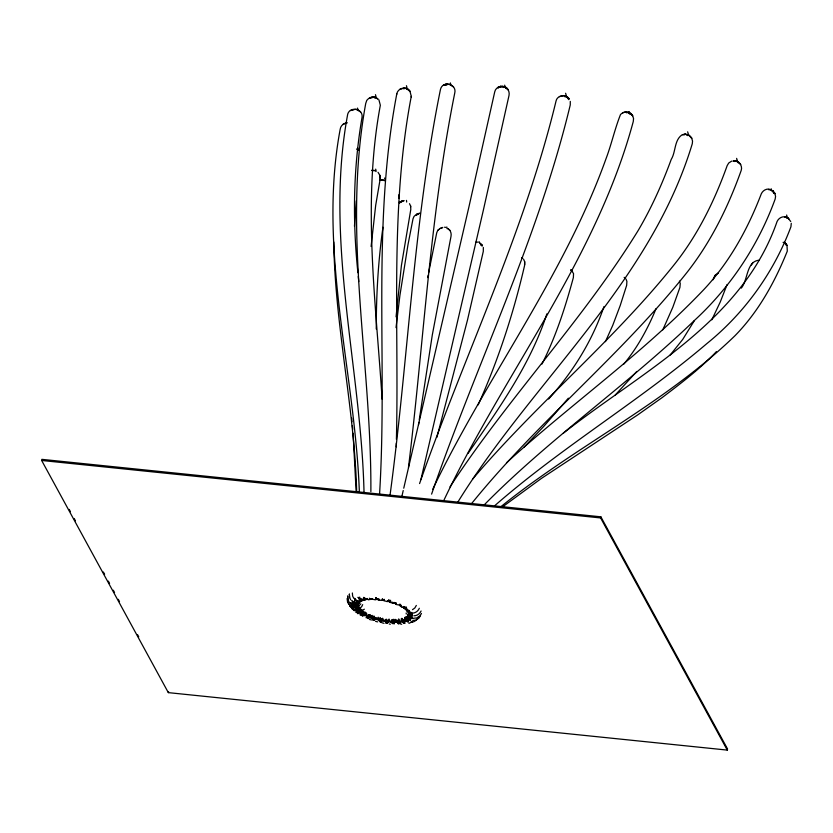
<?xml version="1.0" encoding="UTF-8"?>
<svg xmlns="http://www.w3.org/2000/svg" width="833" height="833" viewBox="0 0 833 833"><rect width="100%" height="100%" fill="white"/><g stroke="black" fill="none" stroke-linecap="round" stroke-linejoin="round"><path stroke-width="1.25" d="M376.266 329.004C376.245 294.986 378.192 260.927 382.961 227.242M356.139 491.637L353.098 433.275M396.279 446.842L396.341 443.094M396.404 439.335C399.174 325.068 389.719 209.427 411.273 96.368L409.888 90.891M354.452 226.243L356.326 200.795M379.546 494.438C387.751 361.022 371.601 225.982 396.8 93.827C397.716 88.475 405.473 85.893 409.034 90.235L406.577 88.465L407.545 89.61L405.556 88.194L403.641 88.798L404.463 88.027L399.757 89.37M371.101 246.485L375.683 205.366L380.192 178.908L379.973 175.451L378.026 172.285M396.06 316.863L401.412 265.488L410.794 209.458L410.607 205.98L409.492 203.668M396.029 327.608L399.902 295.528L407.931 245.017L413.012 218.808L414.011 216.465L416 214.654M408.462 467.5C423.768 342.665 429.963 216.528 454.756 92.994C457.067 83.894 442.323 80.166 440.407 89.693C413.366 223.4 408.222 360.137 390.052 495.083M418.499 424.903L418.884 422.341M419.259 419.79L432.317 334.918L450.976 236.541C451.601 233.573 450.705 230.189 447.894 228.679L449.903 230.325M396.706 94.4L396.8 93.827M411.179 96.94L411.273 96.368M523.634 259.365L524.655 261.645L524.571 265.571C513.492 313.333 498.269 360.127 478.163 404.88M427.673 277.618L428.162 275.109M428.651 272.599L436.731 232.761L437.741 230.429L439.741 228.638L442.781 227.409L442.385 227.763M41.65 460.472L41.889 459.347L600.864 516.814L727.542 748.971L727.292 750.096L168.328 692.629L41.65 460.472L600.614 517.939L727.292 750.096M168.328 692.629L168.578 691.505M600.614 517.939L600.864 516.814M401.87 496.458L403.214 490.554M403.755 488.2L468.885 207.073L494.74 91.807C496.01 85.601 505.256 84.248 508.057 89.87M420.925 479.516L483.348 210.218L509.025 95.41C509.692 92.224 508.317 88.881 505.548 87.153L507.099 88.725L504.736 86.809L503.726 87.517L503.715 86.507L501.726 87.132L502.632 86.299L498.571 87.069L500.925 86.257L497.999 87.923L500.56 86.445L497.895 87.403M409.68 613.619L409.534 614.254L412.314 615.618L411.481 614.504L410.294 614.775M411.679 617.711L411.846 617.055L410.711 617.222L407.91 614.181L410.711 617.222L412.71 618.065M436.919 437.294L467.48 320.091L483.307 251.347L483.338 247.432M354.639 610.37L352.182 608.694L354.244 610.704L355.389 610.193L356.149 607.736L356.389 610.183L358.502 610.662L359.762 611.963L355.504 611.995M359.054 612.838L359.814 610.37L360.054 612.828L363.396 614.202L362.272 615.15L360.179 614.993L360.054 614.369L362.272 615.15L366.041 613.713L363.417 614.629L365.989 612.911L363.396 614.202L365.177 612.057L362.949 613.744L363.719 611.276L361.147 612.994L361.834 610.683L360.054 612.828L358.294 613.026L357.93 613.786L356.545 612.161M419.582 483.567L420.394 481.214C464.908 354.233 524.384 232.178 556.069 100.918C557.121 95.129 567.367 93.192 568.783 99.658M431.598 494.125C476.476 363.948 538.003 239.29 570.261 104.927L570.293 101.397M546.854 313.864C530.246 365.125 498.249 409.263 468.177 453.267M403.38 622.751L404.307 620.252L402.62 622.22L398.83 621.678L398.445 622.532L399.621 623.615L397.351 621.835L398.445 622.532L396.56 619.898L398.83 621.678L398.684 618.919L400.558 621.553L402.485 619.471L402.62 622.22L403.797 623.303M603.956 306.575C592.284 340.926 572.833 372.132 548.624 399.028M727.115 284.511L720.264 301.973L711.819 319.81M713.058 279.773L715.516 274.911L718.504 272.839M362.678 604.633C361.501 608.673 356.024 611.172 352.297 608.892L352.088 608.392L353.088 609.308L353.973 608.965M759.134 260.219C746.274 261.239 748.086 280.055 741.287 288.114M656.06 308.658C647.866 328.514 637.474 347.642 623.709 364.208M605.424 341.655L612.755 325.318L620.189 305.617L626.655 285.344L626.895 281.408L626.01 279.086M410.617 615.431L411.648 613.14L412.606 615.941L409.524 615.733L408.566 612.932L409.898 615.472L409.888 613.723M432.744 489.231L434.409 485.754C488.076 374.975 564.295 275.202 606.018 158.739C611.505 144.244 614.796 128.896 620.502 114.548C622.074 112.934 624.209 111.893 626.478 111.841C629.102 112.038 631.508 113.382 632.663 115.86L631.185 114.485M443.458 501.206C503.788 373.267 596.116 259.709 633.288 121.451L633.549 118.578L632.559 115.35M541.981 364.052C555.85 336.584 565.368 307.158 573.375 277.514L573.541 273.578L571.011 269.798M662.818 329.816L672.856 307.158L679.926 287.406L680.249 283.48L679.436 281.137M694.368 320.622L682.758 339.375L670.18 355.025M416.323 605.435L414.803 608.028L412.502 609.673M418.208 617.243C416.979 620.335 413.876 622.49 410.523 622.251M715.516 274.911L713.985 277.441M419.343 608.277C418.145 611.089 415.375 613.161 412.273 613.161M457.786 502.216L459.795 498.946C534.692 379.223 650.448 282.304 692.285 143.734L692.546 141.11L691.619 137.83M420.509 615.587L418.937 618.117L415.917 620.137L412.731 620.46M421.092 610.995C419.853 613.765 417.073 615.868 413.97 615.785M751.366 265.019L752.949 262.52M421.488 613.473L419.874 615.983L416.854 617.93L413.668 618.232M449.997 486.899C507.911 398.143 582.194 321.184 637.911 230.928C651.354 208.25 662.152 184.114 671.242 159.384C675.813 152.064 674.209 140.267 681.852 134.977M352.234 602.665L353.234 602.655L354.983 600.531M472.519 479.204C535.963 404.432 612.463 341.717 673.855 265.102C697.554 235.52 714.433 201.159 727.178 165.611L728.708 163.039L731.645 161.113M471.291 503.965C537.16 422.269 620.075 356.16 685.611 274.161C710.278 243.309 727.959 207.532 741.193 170.453C742.984 165.621 738.08 159.082 732.925 161.133L735.768 160.831L734.675 161.477L736.82 161.165L738.423 162.893L737.809 161.602L740.714 164.528M568.377 398.184L543.491 426.704L523.936 447.259M636.756 371.476L615.275 394.988M716.38 351.641C700.053 368.852 681.04 383.222 662.214 397.549L637.641 414.938L541.481 478.371L502.726 506.735M483.9 505.194C549.416 438.543 627.072 385.346 694.316 320.549C730.583 287.187 758.353 245.308 775.179 199.004L775.565 196.473L774.825 193.069M357.909 272.693C352.526 221.005 353.192 168.641 362.043 117.37C363.438 107.936 348.309 105.989 347.434 115.652C324.464 241.143 360.991 366.864 364.031 492.428M368.738 98.388L366.791 100.335L365.729 103.448C342.134 232.199 371.601 362.23 370.872 491.595M346.913 122.722C343.613 123.336 340.52 125.741 340.187 129.261C317.508 250.4 354.952 371.216 359.367 492.178M352.911 606.372L352.015 606.736L349.558 605.06C352.671 608.527 358.242 607.34 360.856 603.863M356.389 611.672L356.524 612.317L358.409 611.984L357.617 612.484L360.252 611.974L359.367 612.286L364.354 609.183M506.485 462.794C571.219 403.828 643.44 353.119 703.895 289.509C729.614 262.156 747.899 228.773 761.268 193.891C762.476 191.111 765.246 189.06 768.328 189.07M382.212 599.073L383.982 600.666L386.897 601.52L387.814 600.676L387.876 601.613L388.605 601.561L390.677 600.291M494.479 505.912C561.609 447.144 638.942 401.402 706.853 343.602C744.744 312.937 773.847 272.37 790.944 226.743L791.267 223.327M380.691 621.314L383.93 620.939L385.721 621.772L385.762 623.115L388.063 622.595L386.168 622.751L388.782 621.054L386.148 622.272L387.98 620.116L384.94 621.303L386.543 619.252L383.93 620.939L382.67 618.232L381.847 620.752L379.431 618.607L381.087 620.949L378.682 619.273L381.129 622.293L379.504 621.085L380.702 621.782M437.741 230.429L438.71 229.564M379.39 621.668L382.389 619.606L379.796 621.314M388.407 600.603L390.937 602.603L393.03 603.186L393.999 602.342L394.009 603.3L395.092 603.123M418.635 213.748L419.79 213.206L416.739 214.008L418.635 213.748L416.042 215.476M401.954 201.169L404.109 200.628L399.33 202.086L401.954 201.169L399.371 202.898L401.985 201.607M380.379 180.209L382.534 179.689L383.763 180.501L382.534 179.689L379.89 180.199L380.775 179.876M501.029 506.579C576.197 445.811 665.192 403.287 734.956 335.751C758.415 311.834 774.877 282.012 787.3 251.118L786.987 245.225L784.936 242.747L783.062 242.351M563.379 433.15C641.42 371.789 742.37 321.59 777.085 221.495C778.345 218.756 781.115 216.684 784.197 216.778M353.015 109.54L352.505 109.779L356.243 109.258L360.595 111.955M363.23 598.344L365.51 599.375L367.27 598.917L363.427 600.166L358.815 598.042L363.427 600.166L367.447 599.208M381.566 600.406L383.274 599.635L381.566 600.406L379.484 600.166L377.641 599.541L375.777 597.625M375.35 599.75L377.026 598.989L374.361 599.718L370.966 598.573M363.063 599.625C360.814 602.197 356.784 601.405 354.639 599.125L356.326 600.426M372.403 598.573C369.706 600.374 365.916 599.833 363.792 597.365M354.129 607.195L356.774 606.653L355.889 607.007C356.972 605.164 352.494 604.633 351.141 605.154L350.797 602.561M390.937 602.603L391.999 601.884M412.252 621.772L408.899 623.376M369.665 98.461C371.945 95.982 375.975 96.805 378.047 99.117L374.548 97.117L374.663 97.971L373.455 96.961L369.435 97.909L371.341 97.346L371.841 98.055M355.202 609.787L359.231 608.923L356.951 609.6L357.315 608.85L355.056 607.684L351.818 608.028L349.756 606.028L352.213 607.705L351.984 605.966M376.089 599.635L375.954 598.719M400.236 622.938L398.466 624.011L397.268 622.48L394.207 621.824L393.051 622.376L394.248 623.917L391.146 621.199L393.051 622.376L391.864 619.606L393.447 622.012L393.259 619.263L395.196 621.845L395.092 619.304L396.269 622.074L398.924 620.46L398.039 622.98L400.09 622.595M788.705 219.402C789.715 217.954 786.113 216.965 784.905 216.757L784.759 217.382L785.852 216.944L786.675 218.038L787.851 217.777L790.725 221.526M409.43 613.14L409.534 614.254L407.42 611.005L409.43 613.14L412.137 613.671M382.295 600.322L384.419 599.344M772.191 191.569L773.191 191.028L769.026 189.07L768.859 189.799L771.004 189.612L772.587 191.298L772.753 190.57L774.919 193.714L773.243 191.382L773.919 193.173M367.218 598.479L365.552 599.729M410.627 612.963L411.741 612.411L411.575 613.161L408.597 612.151L405.754 609.131L407.379 611.193M505.693 87.954L507.953 89.35M358.836 602.228L355.108 602.675L351.609 600.708M445.478 84.737L447.175 83.966L444.124 84.883L446.082 84.258L446.592 84.904M390.125 601.28L390.136 602.238L388.636 600.603L389.667 601.895L388.886 599.927M372.278 598.656L368.55 599.645M353.234 602.655L355.347 603.113L358.346 601.822C357.232 605.935 352.317 605.372 349.891 602.707L352.359 604.383M400.746 605.258L396.623 604.612L394.405 602.53L395.883 603.915M360.241 601.218L363.261 600.291L361.376 600.77L359.065 599.323M362.376 611.026L359.762 611.963L362.324 610.245L359.294 611.078L361.512 609.402L358.502 610.662L360.054 608.631L357.482 610.35L358.169 608.048L356.389 610.183L355.389 610.193M439.741 228.638L441.5 228.055M409.815 611.766L408.597 612.151L406.566 609.985L407.826 611.651L405.754 609.131M360.887 599.979L362.896 599.354M357.867 601.53L360.887 600.614L357.961 602.644L360.231 601.905C358.2 603.207 357.315 600.291 354.952 600.697L354.681 598.302L356.045 600.853M622.678 112.778L626.478 111.841L626.426 112.778L628.499 112.268L628.394 113.298L629.498 112.632L631.716 114.683L630.81 113.652M394.259 623.146L392.489 623.657L391.281 622.168L388.199 621.574L387.043 622.136L387.48 623.146L385.096 620.97L387.043 622.136L385.065 620.075L387.439 621.772L385.814 619.398L388.199 621.574L389.053 619.054L390.271 621.793L392.905 620.127L391.281 622.168L394.342 621.033L392.051 622.657L395.123 622.001L392.478 623.178L394.259 622.99M389.938 601.03L386.897 601.52M366.989 617.69L368.634 617.222L365.989 617.701M376.422 599.083L378.203 598.604M443.448 85.258L449.247 84.206L453.537 86.955M350.422 110.57L353.057 109.904M396.091 602.78L393.03 603.186M347.038 122.92L343.186 124.19M371.685 170.317L375.558 170.598L371.674 170.484M559.38 96.618L564.118 95.67L565.149 96.951L566.201 96.243L568.491 98.232L567.002 96.607L569.345 98.867L567.158 97.388L568.241 98.898M358.888 605.737L356.253 606.278L358.013 604.154L355.014 605.435L354.66 602.842L352.9 604.966L351.495 603.363M359.96 608.329L357.315 608.85L359.908 607.559L356.868 608.402L359.085 606.726L356.076 607.996L357.617 605.966L355.056 607.684L355.733 605.383L353.963 607.517L353.723 605.081M399.892 604.06L401.36 605.664L400.319 605.81L400.85 606.486L402.651 607.309L404.786 606.893M403.703 607.621L406.535 607.205L405.348 607.798L402.651 607.309M475.976 241.997L478.059 242.184M409.336 610.839L407.337 610.839L406.65 609.027M396.383 603.425L395.373 603.852M406.358 608.319C401.787 607.476 407.556 611.13 409.357 610.464M412.689 618.523L409.701 617.565L408.576 617.93L410.721 619.981M371.528 619.971L369.425 619.46M444.551 227.201L445.645 227.378M377.641 621.876L375.537 621.356M384.013 623.313L381.91 622.761M389.25 624.011L390.333 624.219M400.611 624.032L401.683 624.292M356.514 149.003L358.544 150.252M409.524 619.752L406.358 619.762L408.503 621.835L405.379 619.419L406.775 620.804L404.619 617.503L406.358 619.762L405.359 616.909L407.504 619.325L406.723 616.701L408.472 619.44L408.524 616.899L409.524 619.752L410.502 620.221L410.471 617.482M369.363 598.198L370.664 599.271M355.347 603.113L356.586 603.946L359.169 602.623L356.618 604.341L359.221 603.363L355.472 604.831L355.264 604.289L353.379 604.685L353.244 603.998M521.677 257.709L522.843 258.386M480.297 243.986L482.276 245.162L479.85 243.007L482.297 246.027L480.693 244.912M355.108 602.675L352.432 601.27M570.667 270.09L572.573 271.287M624.146 277.358L625.229 278.066M361.387 614.41L363.021 615.525L366.884 615.816L368.113 616.722L367.738 617.492L370.758 616.243L368.134 617.159L370.716 615.441L367.676 616.243L369.904 614.567L366.884 615.816L366.562 613.171L364.781 615.316L362.699 612.869L362.647 616.295L361.262 614.671M356.659 611.901L358.294 613.026L357.149 611.495M366.947 616.639L368.582 617.742L373.226 618.492L373.684 619.419L372.528 619.96L376.308 618.534L373.663 618.971L376.266 617.701L373.226 618.492L374.017 616.004L371.424 617.722L372.132 615.389L370.331 617.545L370.123 615.066L369.331 617.555L368.269 615.077L368.196 618.544L366.822 616.899M376.839 598.656L378.453 599.885L377.526 598.667M363.938 597.49L365.625 598.875M400.225 605.508L401.652 606.913M375.766 597.532L377.182 599.198M786.352 245.308L784.197 242.195M406.66 609.933L403.599 607.34L404.432 608.611L403.641 606.528M399.392 604.883L400.85 606.486L399.517 604.8M403.995 606.476L405.411 608.132M786.987 245.225L785.352 243.267L786.477 245.089M407.004 608.965L408.389 610.641M409.055 618.503L409.753 619.492L406.91 616.462L408.576 617.93L407.608 615.087L409.701 617.565L408.961 614.941L410.669 617.701M772.889 191.569L773.805 193.235M69.212 509.421L70.461 511.691M74.189 518.522L75.428 520.792M103.375 572.011L104.614 574.281M108.342 581.111L109.581 583.392M113.309 590.212L114.548 592.492M118.276 599.323L119.515 601.593M137.528 634.6L138.767 636.87M388.772 599.979L389.615 601.624M353.025 596.803L353.806 598.365M349.61 597.594L349.35 594.158L349.61 597.594L350.776 599.927M347.902 599.583L347.653 596.147L347.902 599.583L349.058 601.915M347.59 601.915L347.351 598.469L347.59 601.915L348.735 604.237M378.9 99.804L380.337 105.25C362.365 201.596 375.662 299.87 381.941 396.591L382.097 399.174M352.234 605.914L352.963 607.528M736.611 158.353L736.809 158.926M687.641 131.822L688.016 133.061M375.454 94.67L375.839 95.91M409.649 611.412L410.148 613.119M786.644 215.018L786.821 215.685M383.461 600.041L382.42 599.083L383.982 600.666L383.909 599.729M359.7 597.084L360.095 599.604M358.273 276.494L358.763 281.554M351.609 417.968L351.984 421.8M352.359 425.621L352.723 429.453M352.63 596.022L352.359 592.971M348.6 603.477L348.663 604.477L348.517 602.176M379.973 175.451L380.192 178.908M379.431 599.187L379.484 600.166M410.607 205.98L410.669 207.042M524.655 261.645L524.728 264.686M406.223 612.932L406.244 614.025M356.68 491.886C354.546 408.128 334.949 325.786 333.773 241.976M479.162 241.674A11.141 3.072 -84.1 0 1 479.277 242.486M446.8 226.951A11.141 3.072 -84.1 0 1 447.019 228.659M406.452 200.368A11.141 3.072 -84.1 0 1 406.671 202.065M384.586 178.023A11.141 3.072 -84.1 0 1 385.127 181.136M375.693 169.13A11.141 3.072 -84.1 0 1 376.058 171.577M357.721 147.857A11.141 3.072 -84.1 0 1 358.086 150.304M357.544 108.071A11.141 3.072 -84.1 0 1 357.909 110.518M375.985 96.649A11.141 3.072 -84.1 0 1 376.204 98.356M406.41 85.705A11.141 3.072 -84.1 0 1 407.16 89.391M450.382 82.904A11.141 3.072 -84.1 0 1 450.747 85.351M504.683 85.174A11.141 3.072 -84.1 0 1 504.965 86.736M565.586 93.244A11.141 3.072 -84.1 0 1 566.336 96.93M629.207 111.518A11.141 3.072 -84.1 0 1 629.488 114.163M688.173 133.811A11.141 3.072 -84.1 0 1 688.381 135.508M736.986 159.592A11.141 3.072 -84.1 0 1 737.351 162.039M771.171 188.747A11.141 3.072 -84.1 0 1 771.389 190.455M786.966 216.424A11.141 3.072 -84.1 0 1 787.185 218.131M380.14 617.857L379.775 620.856L381.587 618.69L379.348 620.366L376.454 619.388L374.694 619.596L374.319 620.408L372.268 617.919L374.298 619.95L373.007 617.263L374.694 619.596L374.413 616.899L376.454 619.388L378.276 617.222L378.557 619.908L380.14 617.857M407.004 618.69L406.108 620.991L402.943 621.137L405.109 623.178L401.923 620.897L402.953 621.626L401.142 618.95L402.943 621.137L401.87 618.315L404.078 620.647L405.046 618.169L405.057 620.72L407.004 618.69M408.816 619.513L407.858 621.991L406.108 620.991L408.816 619.513M688.641 135.008L687.454 135.592L685.642 134.134L682.477 134.696L685.642 134.134L683.768 134.717C686.965 133.499 690.442 135.31 691.744 138.372L688.641 135.008M360.043 598.989L357.982 597.313L360.502 599.375L360.043 598.989M409.971 91.484L407.847 89.162L409.971 91.484M398.736 195.984L398.674 194.943L398.861 198.41L398.736 195.984"/></g></svg>
